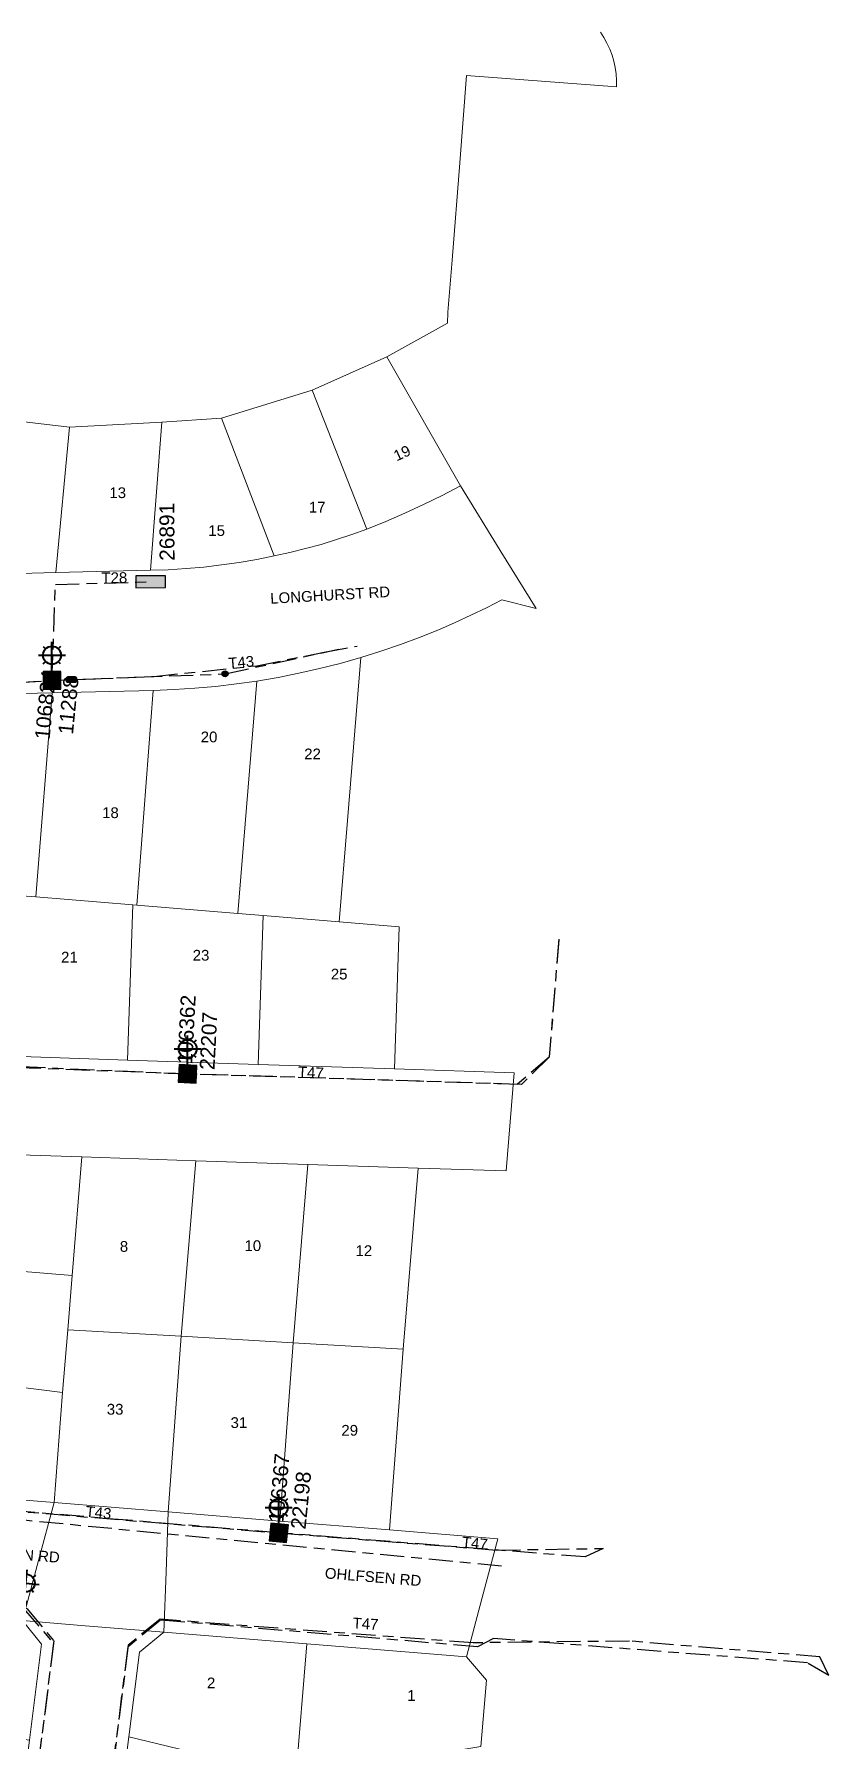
# Model space of a CAD drawing. Header units: metres. Extents: x 300457 to 302353, y 6232868 to 6234686.
# Drawn here: x 302219.7 to 302352.9, y 6233507.1 to 6233793.1 of the extents above; entities that cross this region are included whole.
import ezdxf
from ezdxf.enums import TextEntityAlignment as Align

# ---------------------------------------------------------------- set-up
doc = ezdxf.new("R2010")
doc.units = ezdxf.units.M
doc.linetypes.add('Cable Exist UG', pattern=[8.2, 4, -1.2, 1.8, -1.2])
doc.layers.get('0').update_dxf_attribs({"color": 6})
for name, color, linetype, lineweight in [('Cadastre Buildings_SP_EXT', 9, 'Continuous', 5), ('Cadastre Land Parcels_SP_EXT', 9, 'Continuous', 5), ('Cadastre Roads_SP_EXT', 9, 'Continuous', 5)]:
    doc.layers.add(name, color=color, linetype=linetype, lineweight=lineweight)
for name, color, linetype in [('Equip_SL_EXT', 7, 'Continuous'), ('Equip_SP_SL_EXT', 7, 'Continuous'), ('Mains_HV_EXT', 7, 'Continuous'), ('Mains_LV_EXT', 7, 'Continuous'), ('Mains_SL_EXT', 7, 'Continuous'), ('SupportsUG_SP_LV_EXT', 7, 'Continuous'), ('SupportsUG_SP_LV_SL_EXT', 7, 'Continuous')]:
    doc.layers.add(name, color=color, linetype=linetype)
doc.styles.add('COLUMN_LABEL', font='arial.ttf')
doc.styles.add('iecARIAL', font='arial.ttf', dxfattribs={"height": 2})
doc.styles.add('POLE_LABEL', font='arial.ttf')
doc.styles.get("Standard").update_dxf_attribs({"font": 'arial.ttf'})

# ---------------------------------------------------------------- blocks, each defined once
blk = doc.blocks.new('COLUMN_EXT')
blk.add_hatch(color=256).paths.add_polyline_path([(-1.49, 1.48), (-1.49, -1.49), (1.48, -1.49), (1.48, 1.48)])
blk.add_lwpolyline([(-1.49, -1.49), (1.48, -1.49), (1.48, 1.48), (-1.49, 1.48)], close=True)
for tag, height, style, flags, p in [('ASSET_NUM', 2.5, 'COLUMN_LABEL', 8, (2, 2)), ('STRUCTURE_PLANT_NUMBER', 0.2, 'POLE_LABEL', 9, (1.81, 0.03)), ('STREET_CODE', 0.2, 'COLUMN_LABEL', 9, (1.81, -0.2))]:
    blk.add_attdef(tag, text='', height=height, dxfattribs=dict(style=style, flags=flags)).set_placement(p, align=Align.MIDDLE_LEFT)
at = {"flags": 1}
blk.add_attdef('Z', (1.81, -2.35), '', height=0.2, dxfattribs=at)
at = {"flags": 9}
for tag, p in [('COLUMN_TYPE', (1.81, -0.4)), ('OWNED_BY', (1.81, -0.6)), ('STATE', (1.81, -0.8)), ('USAGE', (1.81, -1)), ('STREETNAME', (1.81, -1.6)), ('SUBURB', (1.81, -1.8)), ('LEGEND', (1.81, -1.2)), ('LOCATION', (1.81, -1.4)), ('NOTES', (1.81, -2))]:
    blk.add_attdef(tag, text='', height=0.2, dxfattribs=at).set_placement(p, align=Align.MIDDLE_LEFT)
blk = doc.blocks.new('PILLAR_EXT')
blk.add_hatch(color=256).paths.add_polyline_path([(-2.475, 0.99), (-2.475, -0.99), (2.475, -0.99), (2.475, 0.99)])
blk.add_lwpolyline([(-2.475, -0.99), (2.475, -0.99), (2.475, 0.99), (-2.475, 0.99)], close=True)
at = {"style": 'iecARIAL', "flags": 8}
blk.add_attdef('ASSET_NUM', (1.5, 3.5), '', height=2.5, dxfattribs=at)
for tag, p, flags in [('OWNED_BY', (0, -0.2), 9), ('STATE', (0, -0.4), 9), ('SUPPORT_TYPE', (0, -0.6), 9), ('STREETNAME', (0, -1.8), 9), ('SUBURB', (0, -2), 1), ('USAGE', (0, -0.8), 9), ('LEGEND', (0, -1), 9), ('LOCATION', (0, -1.2), 9), ('NOTES', (0, -1.4), 9), ('PARENT', (0, -1.6), 9)]:
    blk.add_attdef(tag, p, '', height=0.2, dxfattribs=dict(flags=flags))
blk = doc.blocks.new('SL_LANTERN_EXT')
at = {"lineweight": 40}
for p, q in [((0, 1.97), (0, 6.47)), ((-2.25, 4.22), (2.25, 4.22)), ((-1.46, 5.68), (-1.06, 5.28)), ((-1.46, 2.76), (-1.06, 3.16)), ((1.46, 5.68), (1.06, 5.28)), ((1.46, 2.76), (1.06, 3.16)), ((0, 0), (0, 2.72))]:
    blk.add_line(p, q, dxfattribs=at)
blk.add_circle((0, 4.22), 1.5, dxfattribs=at)
at = {"style": 'iecARIAL', "flags": 8}
blk.add_attdef('ASSET_NUM', (1.5, 1.5), '', height=2.5, dxfattribs=at)
for tag, p, height, flags in [('OPERATING_VOLTAGE', (0.98, -1.65), 0.2, 9), ('ORIENTATION', (0.98, -1.85), 0.2, 9), ('OWNED_BY', (0.98, -2.05), 0.2, 9), ('STATE', (0.98, -2.25), 0.2, 9), ('CONSTRUCTED_VOLTAGE', (0.98, -0.65), 0.2, 9), ('CONTROL_TYPE', (0.98, -0.85), 0.2, 9), ('LANTERN_PURPOSE', (0.98, -1.05), 0.2, 9), ('LANTERN_TYPE', (0.98, -1.25), 0.2, 9), ('NO_PHASES', (0.98, -1.45), 0.2, 9), ('USAGE', (0.98, -2.45), 0.2, 9), ('CEXIST', (0.98, -2.65), 0.2, 9), ('CNEW', (0.98, -2.85), 0.2, 9), ('CNUMBER', (0.98, -3.05), 0.2, 9), ('LNUMBER', (2.18, -3.25), 2.5, 8), ('CREMOVE', (0.98, -3.25), 0.2, 9), ('CREPLACE', (0.98, -3.45), 0.2, 9), ('LKINGHEIGHT', (0.98, -3.65), 0.2, 9), ('LBRACKET', (0.98, -3.85), 0.2, 9), ('LBRACKETVOCAB', (0.98, -4.05), 0.2, 9), ('LCATEGORY', (0.98, -4.25), 0.2, 9), ('LCHARGE1', (0.98, -4.45), 0.2, 9), ('LCHARGE1PERCENT', (0.98, -4.65), 0.2, 9), ('LCHARGE2', (0.98, -4.85), 0.2, 9), ('LCHARGE2PERCENT', (0.98, -5.05), 0.2, 9), ('LCHARGE3', (0.98, -5.25), 0.2, 9), ('LCHARGE3PERCENT', (0.98, -5.45), 0.2, 9), ('LEXIST', (0.98, -5.65), 0.2, 9), ('LLAMP', (0.98, -5.85), 0.2, 9), ('LLAMPVOCAB', (0.98, -6.05), 0.2, 9), ('LMAST', (0.98, -6.25), 0.2, 9), ('LMASTVOCAB', (0.98, -6.45), 0.2, 9), ('LNEW', (0.98, -6.65), 0.2, 9), ('LANTNUMBER', (0.98, -6.85), 0.2, 9), ('LOUTREACH', (0.98, -7.25), 0.2, 9), ('LOUTREACHVOCAB', (0.98, -7.45), 0.2, 9), ('LRATECODE', (0.98, -7.65), 0.2, 9), ('LREMOVE', (0.98, -7.85), 0.2, 9), ('LREPLACE', (0.98, -8.05), 0.2, 9), ('LTYPE', (0.98, -8.25), 0.2, 9), ('LTYPEVOCAB', (0.98, -8.45), 0.2, 9), ('LEGEND', (0.98, -8.65), 0.2, 9), ('STREETNAME', (0.98, -9.25), 0.2, 9), ('SUBURB', (0.98, -9.45), 0.2, 1), ('LOCATION', (0.98, -8.85), 0.2, 9), ('NOTES', (0.98, -9.05), 0.2, 9)]:
    blk.add_attdef(tag, p, '', height=height, dxfattribs=dict(flags=flags))
blk = doc.blocks.new('SL_STJ_EXT')
h = blk.add_hatch(color=256)
edge = h.paths.add_edge_path()
edge.add_ellipse((-0.59, 0.13), major_axis=(0.226, 0.226), ratio=1, start_angle=45, end_angle=135)
edge.add_line((-0.91, 0.13), (-0.91, -0.13))
edge.add_ellipse((-0.59, -0.13), major_axis=(0.226, 0.226), ratio=1, start_angle=135, end_angle=225)
edge.add_line((-0.59, -0.45), (0.59, -0.45))
edge.add_ellipse((0.59, -0.13), major_axis=(-0.226, 0.226), ratio=1, start_angle=135, end_angle=225)
edge.add_line((0.91, -0.13), (0.91, 0.13))
edge.add_ellipse((0.59, 0.13), major_axis=(-0.226, 0.226), ratio=1, start_angle=225, end_angle=315)
edge.add_line((0.59, 0.45), (-0.59, 0.45))
blk.add_lwpolyline([(-0.91, 0.13), (-0.91, -0.13, 0.414214), (-0.59, -0.45), (0.59, -0.45, 0.414214), (0.91, -0.13), (0.91, 0.13, 0.414214), (0.59, 0.45), (-0.59, 0.45, 0.414214)], format="xyb", close=True)
at = {"flags": 1}
blk.add_attdef('Z', (0, 0), '', height=0.2, dxfattribs=at)
at = {"flags": 9}
for tag, p in [('ORIENTATION', (0, 0)), ('USAGE', (0, -0.2)), ('LEGEND', (0, -0.4)), ('NOTES', (0, -0.6))]:
    blk.add_attdef(tag, text='', height=0.2, dxfattribs=at).set_placement(p, align=Align.MIDDLE_LEFT)
blk = doc.blocks.new('CONNECTOR_NODE_EXT')
h = blk.add_hatch(color=256)
edge = h.paths.add_edge_path()
edge.add_arc((0, 0), 0.5, 0, 360)
blk.add_circle((0, 0), 0.5)
at = {"flags": 1}
blk.add_attdef('Z', (0, 0), '', height=0.2, dxfattribs=at)
at = {"flags": 9}
for tag, p in [('CONNECTOR_TYPE', (0, 0)), ('CONSTRUCTED_VOLTAGE', (0, -0.2)), ('OPERATING_VOLTAGE', (0, -0.6)), ('ORIENTATION', (0, -0.8)), ('SUBTYPE', (0, -1)), ('NO_PHASES', (0, -0.4)), ('USAGE', (0, -1.2)), ('NOTES', (0, -1.4))]:
    blk.add_attdef(tag, text='', height=0.2, dxfattribs=at).set_placement(p, align=Align.MIDDLE_LEFT)

msp = doc.modelspace()

# ---------------------------------------------------------------- linework, layer by layer
at = {"layer": 'Cadastre Buildings_SP_EXT', "linetype": 'Continuous'}
msp.add_lwpolyline([(302209.53, 6233729.14), (302225.65, 6233727.24), (302241.15, 6233728.07), (302251.16, 6233728.74), (302266.37, 6233733.45), (302278.85, 6233739.03), (302278.86, 6233739.02), (302289.02, 6233744.68), (302289.08, 6233746.47), (302289.06, 6233746.49), (302289.83, 6233755.2), (302291.12, 6233771.52), (302292.24, 6233786.17), (302317.38, 6233784.27), (302317.38, 6233785.35), (302317.3, 6233786.42), (302317.15, 6233787.49), (302316.91, 6233788.55), (302316.6, 6233789.58), (302316.22, 6233790.59), (302315.76, 6233791.57), (302315.24, 6233792.52), (302314.65, 6233793.42)], dxfattribs=at)
at = {"layer": 'Cadastre Land Parcels_SP_EXT', "linetype": 'Continuous'}
for points in [[(302278.86, 6233739.02), (302278.85, 6233739.03), (302266.37, 6233733.45), (302275.52, 6233710.18), (302278.71, 6233711.46), (302281.89, 6233712.83), (302285.03, 6233714.27), (302288.13, 6233715.8), (302291.2, 6233717.41), (302278.86, 6233739.02)], [(302275.52, 6233710.18), (302266.37, 6233733.45), (302251.16, 6233728.74), (302259.97, 6233705.67), (302262.62, 6233706.24), (302265.24, 6233706.89), (302267.84, 6233707.61), (302270.41, 6233708.4), (302272.97, 6233709.25), (302275.52, 6233710.18)], [(302225.65, 6233727.24), (302209.53, 6233729.14), (302209.02, 6233722.87), (302207.35, 6233702.47), (302223.4, 6233702.87), (302225.65, 6233727.24)], [(302239.23, 6233703.26), (302241.15, 6233728.07), (302225.65, 6233727.24), (302223.4, 6233702.87), (302239.23, 6233703.26)], [(302259.97, 6233705.67), (302251.16, 6233728.74), (302241.15, 6233728.07), (302239.23, 6233703.26), (302242.22, 6233703.36), (302245.2, 6233703.54), (302248.18, 6233703.8), (302251.15, 6233704.15), (302254.11, 6233704.57), (302257.06, 6233705.08), (302259.97, 6233705.67)], [(302272.25, 6233661.32), (302274.49, 6233688.65), (302271.06, 6233687.67), (302267.6, 6233686.79), (302264.12, 6233686), (302260.62, 6233685.31), (302257.08, 6233684.68), (302253.91, 6233645.75), (302258.12, 6233645.41), (302270.86, 6233644.37), (302272.25, 6233661.32)], [(302257.08, 6233684.68), (302253.64, 6233684.21), (302250.17, 6233683.81), (302246.69, 6233683.5), (302243.2, 6233683.28), (302239.7, 6233683.13), (302236.96, 6233647.14), (302253.91, 6233645.75), (302257.08, 6233684.68)], [(302220.01, 6233648.52), (302222.78, 6233682.72), (302205.7, 6233682.32), (302203.06, 6233649.91), (302215.26, 6233648.91), (302220.01, 6233648.52)], [(302236.96, 6233647.14), (302239.7, 6233683.13), (302222.78, 6233682.72), (302220.01, 6233648.52), (302236.27, 6233647.19), (302236.96, 6233647.14)], [(302220.01, 6233648.52), (302215.26, 6233648.91), (302214.37, 6233621.89), (302235.4, 6233621.2), (302236.27, 6233647.19), (302220.01, 6233648.52)], [(302236.96, 6233647.14), (302236.27, 6233647.19), (302235.4, 6233621.2), (302257.29, 6233620.47), (302258.12, 6233645.41), (302253.91, 6233645.75), (302236.96, 6233647.14)], [(302270.86, 6233644.37), (302258.12, 6233645.41), (302257.29, 6233620.47), (302280.14, 6233619.71), (302280.93, 6233643.54), (302270.86, 6233644.37)], [(302227.76, 6233604.97), (302213.83, 6233605.43), (302207.95, 6233605.67), (302202.06, 6233605.98), (302198.11, 6233602.56), (302196.88, 6233587.51), (302226.14, 6233585.12), (302227.76, 6233604.97)], [(302246.83, 6233604.34), (302227.76, 6233604.97), (302226.14, 6233585.12), (302225.4, 6233576), (302244.41, 6233574.91), (302246.83, 6233604.34)], [(302265.6, 6233603.72), (302246.83, 6233604.34), (302244.41, 6233574.91), (302263.14, 6233573.84), (302265.6, 6233603.72)], [(302284.09, 6233603.1), (302265.6, 6233603.72), (302263.14, 6233573.84), (302281.6, 6233572.78), (302284.09, 6233603.1)], [(302225.4, 6233576), (302226.14, 6233585.12), (302196.88, 6233587.51), (302195.35, 6233569.2), (302224.51, 6233565.52), (302225.4, 6233576)], [(302244.41, 6233574.91), (302225.4, 6233576), (302224.51, 6233565.52), (302223.13, 6233547.04), (302242.21, 6233545.49), (302244.41, 6233574.91)], [(302263.14, 6233573.84), (302244.41, 6233574.91), (302242.21, 6233545.49), (302260.91, 6233543.96), (302263.14, 6233573.84)], [(302281.6, 6233572.78), (302263.14, 6233573.84), (302260.91, 6233543.96), (302279.33, 6233542.46), (302281.6, 6233572.78)], [(302224.51, 6233565.52), (302195.35, 6233569.2), (302194.04, 6233553.09), (302197.39, 6233549.14), (302223.13, 6233547.04), (302224.51, 6233565.52)], [(302217.77, 6233527.28), (302192.9, 6233529.33), (302188.18, 6233511.42), (302218.95, 6233507.26), (302220.97, 6233523.35), (302217.77, 6233527.28)], [(302265.43, 6233523.4), (302241.5, 6233525.35), (302237.39, 6233522.01), (302235.6, 6233507.82), (302263.61, 6233501.06), (302265.43, 6233523.4)], [(302263.61, 6233501.06), (302294.64, 6233506.2), (302295.55, 6233517.27), (302292.2, 6233521.21), (302265.43, 6233523.4), (302263.61, 6233501.06)], [(302262.43, 6233486.57), (302263.61, 6233501.06), (302235.6, 6233507.82), (302232.99, 6233487.02), (302262.17, 6233483.35), (302262.43, 6233486.57)]]:
    msp.add_lwpolyline(points, close=True, dxfattribs=at)
at = {"layer": 'Cadastre Roads_SP_EXT', "linetype": 'Continuous'}
for points in [[(302205.7, 6233682.32), (302222.78, 6233682.72), (302239.7, 6233683.13), (302243.2, 6233683.28), (302246.69, 6233683.5), (302250.17, 6233683.81), (302253.64, 6233684.21), (302257.08, 6233684.68), (302260.62, 6233685.31), (302264.12, 6233686), (302267.6, 6233686.79), (302271.06, 6233687.67), (302274.49, 6233688.65), (302277.83, 6233689.7), (302281.14, 6233690.83), (302284.42, 6233692.05), (302287.67, 6233693.33), (302290.33, 6233694.51), (302292.95, 6233695.72), (302295.55, 6233696.98), (302298.13, 6233698.3), (302303.87, 6233696.88), (302303.87, 6233696.88), (302297.88, 6233706.59), (302291.2, 6233717.41), (302288.13, 6233715.8), (302285.03, 6233714.27), (302281.89, 6233712.83), (302278.71, 6233711.46), (302275.52, 6233710.18), (302272.97, 6233709.25), (302270.41, 6233708.4), (302267.84, 6233707.61), (302265.24, 6233706.89), (302262.62, 6233706.24), (302259.97, 6233705.67), (302257.06, 6233705.08), (302254.11, 6233704.57), (302251.15, 6233704.15), (302248.18, 6233703.8), (302245.2, 6233703.54), (302242.22, 6233703.36), (302239.23, 6233703.26), (302223.4, 6233702.87), (302207.35, 6233702.47)], [(302213.83, 6233605.43), (302227.76, 6233604.97), (302246.83, 6233604.34), (302265.6, 6233603.72), (302284.09, 6233603.1), (302298.87, 6233602.61), (302299.54, 6233610.85), (302300.21, 6233619.05), (302280.14, 6233619.71), (302257.29, 6233620.47), (302235.4, 6233621.2), (302214.37, 6233621.89)], [(302232.99, 6233487.02), (302235.6, 6233507.82), (302237.39, 6233522.01), (302241.5, 6233525.35), (302241.5, 6233525.35), (302227.62, 6233526.48), (302217.77, 6233527.28), (302220.97, 6233523.35), (302218.95, 6233507.26), (302216.6, 6233488.61)]]:
    msp.add_lwpolyline(points, dxfattribs=at)
for points in [[(302223.13, 6233547.04), (302197.39, 6233549.14), (302195.18, 6233539.36), (302192.9, 6233529.33), (302217.77, 6233527.28), (302220.5, 6233537.34), (302223.13, 6233547.04)], [(302260.91, 6233543.96), (302242.21, 6233545.49), (302241.85, 6233535.41), (302241.5, 6233525.35), (302265.43, 6233523.4), (302292.2, 6233521.21), (302294.79, 6233530.93), (302297.48, 6233540.98), (302279.33, 6233542.46), (302260.91, 6233543.96)]]:
    msp.add_lwpolyline(points, close=True, dxfattribs=at)
at = {"layer": 'Mains_HV_EXT', "linetype": 'Cable Exist UG'}
msp.add_lwpolyline([(302298.07, 6233536.4), (302160.73, 6233549.61), (302134.49, 6233556.11), (302128.49, 6233542.94), (302116.22, 6233548.55), (302101.59, 6233557.61), (302089.45, 6233567.58), (302076.03, 6233582.29), (302067.99, 6233585.38), (302037.57, 6233567.82), (302021.18, 6233553.62)], dxfattribs=at)
at = {"layer": 'Mains_LV_EXT', "linetype": 'Cable Exist UG'}
for points in [[(302222.73, 6233684.81), (302223.31, 6233700.87), (302239.28, 6233701.35)], [(302228.34, 6233685.03), (302239.79, 6233685.49), (302257.05, 6233687.27), (302268.33, 6233689.53)], [(302268.33, 6233689.53), (302273.89, 6233690.56)], [(302216.98, 6233684.46), (302222.73, 6233684.81)], [(302222.73, 6233684.81), (302228.34, 6233685.03)], [(302307.68, 6233641.37), (302306.09, 6233621.71), (302300.76, 6233617.12), (302245.47, 6233618.87)], [(302245.47, 6233618.87), (302211.73, 6233620.09), (302193.08, 6233621.2)], [(302194.84, 6233549.14), (302197.22, 6233547.24), (302260.74, 6233541.98)], [(302260.74, 6233541.98), (302297.24, 6233539.09), (302315.12, 6233539.36)], [(302184.47, 6233532.12), (302218.55, 6233529.31), (302223.04, 6233523.89), (302218.59, 6233488.37)], [(302352.95, 6233518.1), (302351.45, 6233521.2), (302319.53, 6233523.84), (302293.34, 6233523.55), (302240.86, 6233527.5), (302235.53, 6233523.18), (302231.75, 6233493.31)]]:
    msp.add_lwpolyline(points, dxfattribs=at)
at = {"layer": 'Mains_SL_EXT', "linetype": 'Cable Exist UG'}
for points in [[(302251.75, 6233685.91), (302270.78, 6233690.03)], [(302186.57, 6233673.89), (302188.97, 6233682.92), (302222.73, 6233684.81)], [(302226.01, 6233684.94), (302251.75, 6233685.91)], [(302307.68, 6233641.45), (302306.07, 6233621.68), (302301.43, 6233617.11), (302245.47, 6233618.87)], [(302193.08, 6233621.2), (302245.47, 6233618.87)], [(302260.74, 6233541.98), (302197.41, 6233547.25), (302194.84, 6233549.14)], [(302315.12, 6233539.36), (302312.1, 6233537.94), (302260.74, 6233541.98)], [(302217.93, 6233529.37), (302222.98, 6233523.51), (302218.58, 6233488.45)], [(302352.95, 6233518.1), (302349.34, 6233520.2), (302296.74, 6233524.28), (302294.03, 6233522.89), (302240.92, 6233527.36), (302235.43, 6233522.83), (302231.75, 6233493.31)]]:
    msp.add_lwpolyline(points, dxfattribs=at)

# ---------------------------------------------------------------- block references
at = {"layer": 'Equip_SL_EXT'}
for name, p in [('SL_STJ_EXT', (302226.01, 6233684.94)), ('CONNECTOR_NODE_EXT', (302251.75, 6233685.91))]:
    msp.add_blockref(name, p, dxfattribs=at)
at = {"layer": 'Equip_SP_SL_EXT'}
ref = msp.add_blockref('SL_LANTERN_EXT', (302222.73, 6233684.81), dxfattribs=at)
ref.add_attrib('ASSET_NUM', '106824', dxfattribs={"layer": '0', "height": 2.5, "rotation": 84.2821, "style": 'iecARIAL'}).set_placement((302224.23, 6233686.31), align=Align.BOTTOM_RIGHT)
ref = msp.add_blockref('SL_LANTERN_EXT', (302245.47, 6233618.87), dxfattribs=at)
ref.add_attrib('ASSET_NUM', '106362', dxfattribs={"layer": '0', "height": 2.5, "rotation": 87.0025, "style": 'iecARIAL'}).set_placement((302246.98, 6233620.37), align=Align.BOTTOM_LEFT)
ref = msp.add_blockref('SL_LANTERN_EXT', (302260.74, 6233541.98), dxfattribs=at)
ref.add_attrib('ASSET_NUM', '106367', dxfattribs={"layer": '0', "height": 2.5, "rotation": 84.6343, "style": 'iecARIAL'}).set_placement((302262.24, 6233543.48), align=Align.BOTTOM_LEFT)
ref = msp.add_blockref('SL_LANTERN_EXT', (302217.93, 6233529.37), dxfattribs=dict(at, rotation=354.2195743180159))
ref.add_attrib('ASSET_NUM', '106366', dxfattribs={"layer": '0', "height": 2.5, "rotation": 81.751, "style": 'iecARIAL'}).set_placement((302219.43, 6233530.87), align=Align.BOTTOM_RIGHT)
at = {"layer": 'SupportsUG_SP_LV_EXT'}
ref = msp.add_blockref('PILLAR_EXT', (302239.28, 6233701.35), dxfattribs=dict(at, rotation=180.2135651763296))
ref.add_attrib('ASSET_NUM', '26891', dxfattribs={"layer": '0', "height": 2.5, "rotation": 90.3222, "style": 'iecARIAL'}).set_placement((302240.78, 6233704.85), align=Align.TOP_LEFT)
at = {"layer": 'SupportsUG_SP_LV_SL_EXT'}
ref = msp.add_blockref('COLUMN_EXT', (302222.73, 6233684.81), dxfattribs=dict(at, rotation=0.2870154770878346))
ref.add_attrib('ASSET_NUM', '11288', dxfattribs={"layer": '0', "height": 2.5, "rotation": 84.2821, "style": 'COLUMN_LABEL'}).set_placement((302224.73, 6233685.56), align=Align.TOP_RIGHT)
ref = msp.add_blockref('COLUMN_EXT', (302245.47, 6233618.87), dxfattribs=dict(at, rotation=176.905334150949))
ref.add_attrib('ASSET_NUM', '22207', dxfattribs={"layer": '0', "height": 2.5, "rotation": 87.0165, "style": 'COLUMN_LABEL'}).set_placement((302247.47, 6233619.62), align=Align.TOP_LEFT)
ref = msp.add_blockref('COLUMN_EXT', (302260.74, 6233541.98), dxfattribs=dict(at, rotation=174.1435229707593))
ref.add_attrib('ASSET_NUM', '22198', dxfattribs={"layer": '0', "height": 2.5, "rotation": 84.2522, "style": 'COLUMN_LABEL'}).set_placement((302262.74, 6233542.73), align=Align.TOP_LEFT)

# ---------------------------------------------------------------- texts
at = {"layer": 'Cadastre Land Parcels_SP_EXT'}
msp.add_text('19', height=1.8, rotation=24.7099, dxfattribs=at).set_placement((302280.51, 6233721.5))
for s, p in [('13', (302232.36, 6233715.36)), ('17', (302265.79, 6233712.94)), ('15', (302248.94, 6233709.02)), ('20', (302247.67, 6233674.44)), ('22', (302265.01, 6233671.59)), ('18', (302231.14, 6233661.74)), ('21', (302224.26, 6233637.54)), ('23', (302246.32, 6233637.86)), ('25', (302269.47, 6233634.7)), ('8', (302234.11, 6233589.07)), ('10', (302255, 6233589.2)), ('12', (302273.61, 6233588.36)), ('33', (302231.93, 6233561.79)), ('31', (302252.67, 6233559.55)), ('29', (302271.24, 6233558.26)), ('2', (302248.71, 6233515.93)), ('1', (302282.29, 6233513.83))]:
    msp.add_text(s, height=1.8, dxfattribs=at).set_placement(p)
at = {"layer": 'Cadastre Roads_SP_EXT'}
for s, rotation, p in [('LONGHURST RD', 3.2875, (302259.37, 6233697.64)), ('OHLFSEN RD', 355.4211, (302207.81, 6233538.25)), ('OHLFSEN RD', 355.339, (302268.41, 6233534.36))]:
    msp.add_text(s, height=1.8, rotation=rotation, dxfattribs=at).set_placement(p)
at = {"layer": 'Mains_LV_EXT'}
for s, rotation, p in [('T28', 0.6146, (302231.03, 6233701.1)), ('T43', 4.7779, (302252.36, 6233686.79)), ('T47', 356.9795, (302263.91, 6233618.34)), ('T43', 354.2169, (302228.29, 6233544.71)), ('T47', 354.2173, (302291.37, 6233539.57)), ('T47', 356.2149, (302273.07, 6233526))]:
    msp.add_text(s, height=1.8, rotation=rotation, dxfattribs=at).set_placement(p)

doc.saveas('drawing.dxf')
